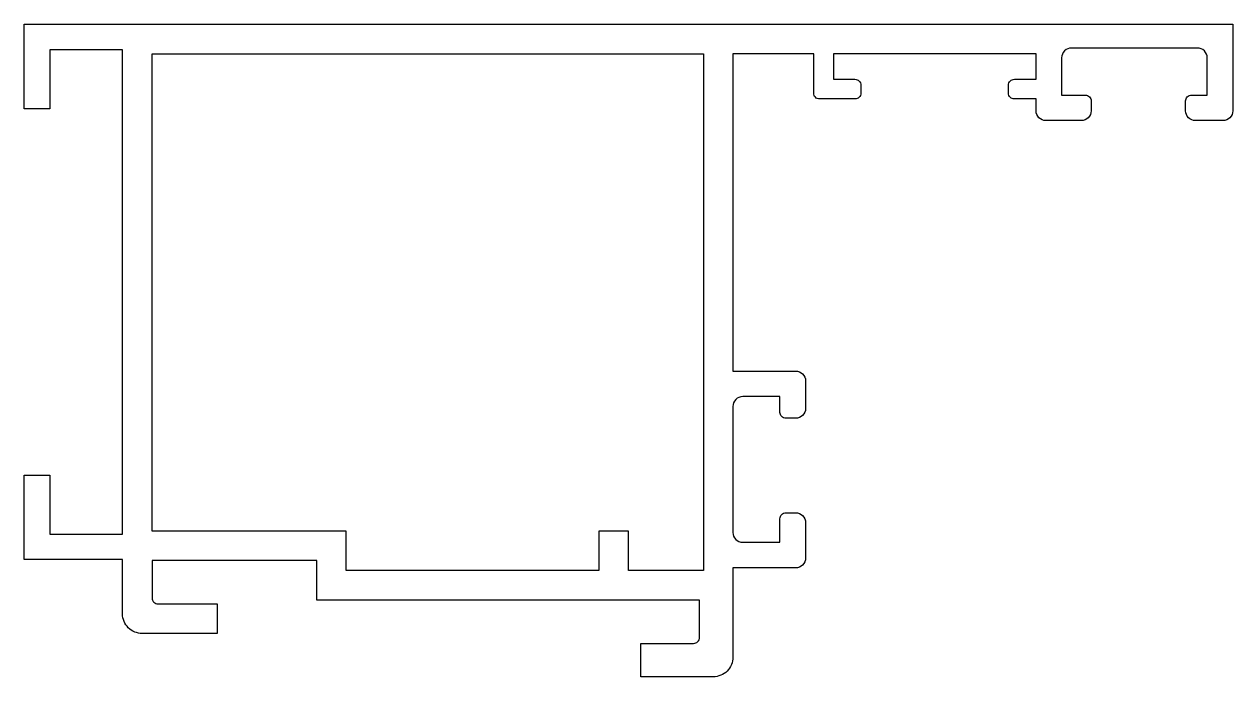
# Model space of a CAD drawing. Extents: x 128.5 to 190, y 203.7 to 236.8.
import ezdxf

# ---------------------------------------------------------------- set-up
doc = ezdxf.new("R2010")
doc.units = 0
doc.layers.get('0').update_dxf_attribs({"linetype": 'CONTINUOUS'})

msp = doc.modelspace()

# ---------------------------------------------------------------- linework, layer by layer
msp.add_lwpolyline([(164.565, 235.325), (164.565, 219.207), (167.755, 219.207, -0.414214), (168.255, 218.707), (168.255, 217.307, -0.414214), (167.755, 216.807), (167.255, 216.807, -0.414214), (166.955, 217.107), (166.955, 217.907), (165.065, 217.907, 0.414214), (164.565, 217.407), (164.565, 211.007, 0.414214), (165.065, 210.507), (166.955, 210.507), (166.955, 211.707, -0.414214), (167.255, 212.007), (167.755, 212.007, -0.414214), (168.255, 211.507), (168.255, 209.707, -0.414214), (167.755, 209.207), (164.565, 209.207), (164.565, 204.675, -0.414214), (163.565, 203.675), (159.879, 203.675), (159.879, 205.375), (162.565, 205.375, 0.414214), (162.865, 205.675), (162.865, 207.575), (143.416, 207.575), (143.416, 209.575), (135.049, 209.575), (135.049, 207.675, 0.414214), (135.349, 207.375), (138.361, 207.375), (138.361, 205.875), (134.549, 205.875, -0.414214), (133.549, 206.875), (133.549, 209.626), (128.549, 209.626), (128.549, 213.926), (129.849, 213.926), (129.849, 210.926), (133.549, 210.926), (133.549, 235.525), (129.849, 235.525), (129.849, 232.525), (128.549, 232.525), (128.549, 236.825), (189.969, 236.825), (189.969, 232.425, -0.414214), (189.469, 231.925), (188.069, 231.925, -0.414214), (187.569, 232.425), (187.569, 232.925, -0.414214), (187.869, 233.225), (188.669, 233.225), (188.669, 235.115, 0.414214), (188.169, 235.615), (181.769, 235.615, 0.414214), (181.269, 235.115), (181.269, 233.225), (182.469, 233.225, -0.414214), (182.769, 232.925), (182.769, 232.425, -0.414214), (182.269, 231.925), (180.469, 231.925, -0.414214), (179.969, 232.425), (179.969, 233.025), (178.869, 233.025, -0.414214), (178.569, 233.325), (178.569, 233.725, -0.414214), (178.869, 234.025), (179.969, 234.025), (179.969, 235.325), (169.669, 235.325), (169.669, 234.025), (170.769, 234.025, -0.414214), (171.069, 233.725), (171.069, 233.325, -0.414214), (170.769, 233.025), (168.969, 233.025, -0.414214), (168.669, 233.325), (168.669, 235.325)], format="xyb", close=True)
msp.add_lwpolyline([(157.753, 209.075), (144.916, 209.075), (144.916, 211.075), (135.049, 211.075), (135.049, 235.325), (163.065, 235.325), (163.065, 209.075), (159.253, 209.075), (159.253, 211.075), (157.753, 211.075)], close=True)

doc.saveas('drawing.dxf')
